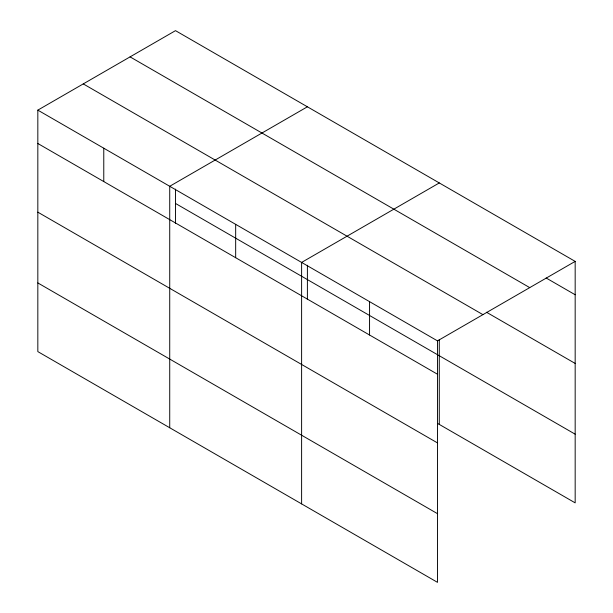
<?xml version="1.0" encoding="UTF-8"?>
<svg xmlns="http://www.w3.org/2000/svg" width="613" height="613" viewBox="0 0 613 613"><rect width="100%" height="100%" fill="white"/><g stroke="black" fill="none" stroke-linecap="round" stroke-linejoin="round"><path stroke-width="0.92" d="M437.498 442.915L437.498 340.874L37.83 110.133L37.83 351.609L437.498 582.35L437.498 442.915L37.83 212.167M37.83 110.133L175.502 30.65L575.17 261.391L575.17 502.867L437.636 423.46M307.397 106.792L169.724 186.283L169.724 427.751M439.283 182.942L301.611 262.425L301.611 503.894M437.498 340.874L575.17 261.391M546.168 278.011L575.17 294.753M130.071 56.879L529.739 287.62M486.507 312.247L575.17 363.432M83.261 83.904L482.929 314.645M175.502 203.447L575.17 434.188M37.83 143.496L437.498 374.236M37.83 282.93L437.498 513.671M439.283 339.479L439.283 424.411M369.555 301.65L369.555 335.012M307.397 265.245L307.397 299.619M235.668 224.35L235.668 257.713M175.502 189.103L175.502 223.477M103.773 148.208L103.773 181.563"/></g></svg>
